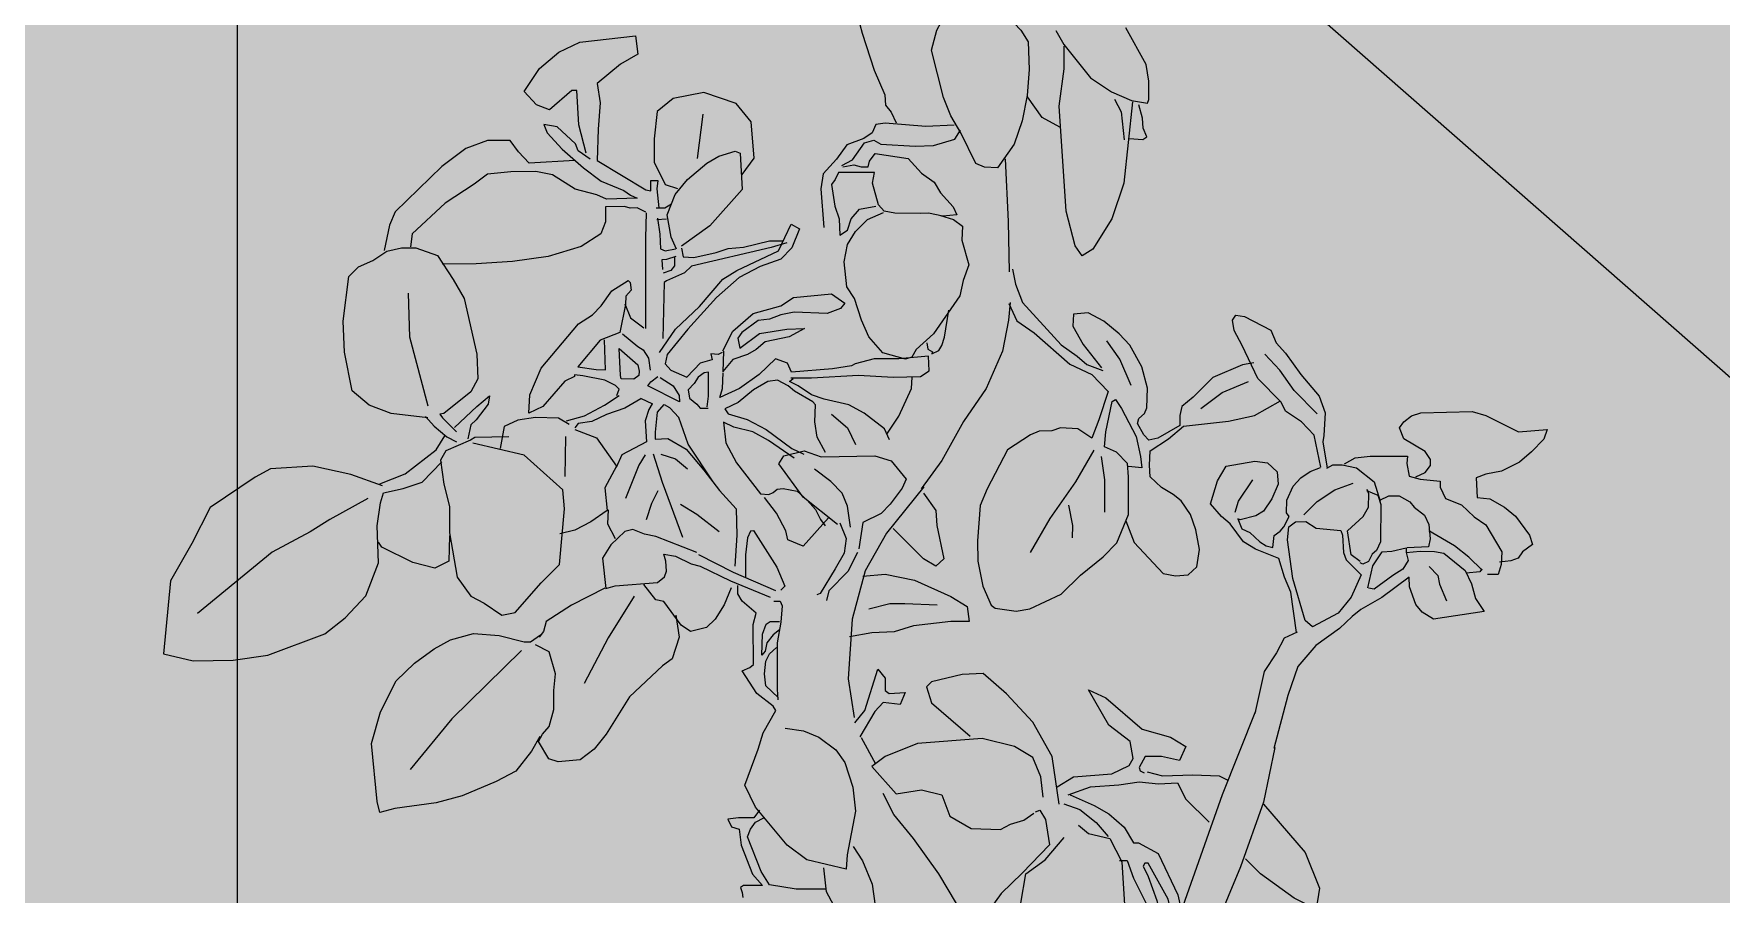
# Model space of a CAD drawing. Header units: millimetres. Extents: x -63086 to 144078, y -129912 to 13382.
# Drawn here: x 21717 to 22436, y -82872 to -82505 of the extents above; entities that cross this region are included whole.
import ezdxf

# ---------------------------------------------------------------- set-up
doc = ezdxf.new("R2010")
doc.units = ezdxf.units.MM
doc.layers.get('0').update_dxf_attribs({"lineweight": 0})
for name, color, linetype, lineweight in [('展開', 7, 'Continuous', 9), ('展開建具用', 250, 'Continuous', 9), ('観葉植物', 92, 'Continuous', 9)]:
    doc.layers.add(name, color=color, linetype=linetype, lineweight=lineweight)

# ---------------------------------------------------------------- blocks, each defined once
blk = doc.blocks.new('ベンガレンシス3（CAD素材.com）')
at = {"color": 0, "linetype": 'ByBlock', "lineweight": -2}
for points in [[(14.39, 1056.57), (13.71, 1052.19), (14.55, 1047.31), (17.75, 1045.29), (26.34, 1036.37), (29.36, 1031.32), (29.87, 1019.54), (29.03, 1008.43), (26.84, 997.66), (23.47, 987.73), (16.41, 977.64), (10.85, 977.97), (7.15, 979.49), (0.75, 992.61), (-3.45, 999.85), (-6.65, 1007.59), (-11.7, 1027.79), (-9.51, 1036.37), (-7.66, 1039.74)], [(41.13, 1036.17), (44.63, 1030.25), (55.94, 1015.98), (64.83, 1010.05), (73.44, 1006.28), (80.18, 1005.21), (80.71, 1006.82), (80.71, 1014.63), (79.64, 1021.63), (71.02, 1037.25)], [(-44.23, 1046.14), (-41.27, 1035.1), (-36.15, 1019.21), (-31.57, 1008.71), (-31.3, 1004.4), (-28.88, 1001.44), (-26.73, 996.86)], [(-158.77, 983.85), (-161.78, 995.92), (-162.64, 1010.56), (-164.8, 1010.56), (-174.28, 1002.38), (-179.88, 1004.53), (-185.05, 1010.13), (-178.59, 1020.04), (-170.4, 1026.94), (-161.35, 1031.24), (-137.66, 1033.83), (-136.79, 1026.07), (-144.12, 1021.77), (-154.03, 1013.58), (-152.74, 1005.39), (-153.6, 994.19), (-154.03, 980.84), (-133.35, 968.34), (-131.19, 967.91), (-131.19, 972.22), (-128.18, 972.22), (-128.61, 968.77), (-127.75, 960.59)], [(73.87, 1005.81), (70.1, 971.07), (64.99, 955.99), (56.91, 943.07), (52.33, 940.11), (49.37, 944.41), (45.6, 959.23), (42.64, 1003.92), (44.79, 1019.81), (44.79, 1029.51)], [(-92.33, 974.89), (-87.16, 981.78), (-88.45, 997.29), (-94.92, 1005.05), (-108.7, 1009.79), (-121.63, 1007.2), (-128.52, 1001.6), (-129.81, 989.97), (-129.81, 980.06), (-125.08, 970.58), (-119.91, 968.86)], [(42.91, 995.04), (35.37, 999.08), (29.17, 1007.96)], [(66.17, 1006.89), (69.03, 1001.5), (70.21, 989.55)], [(-111.32, 981.66), (-108.9, 1000.51)], [(72.44, 990.23), (78.16, 989.72), (79.85, 990.9), (78.33, 994.6), (78, 998.81), (76.48, 1004.53)], [(-157.03, 981.35), (-162.08, 984.89), (-163.25, 987.92), (-171, 995.16), (-176.72, 996.16), (-175.37, 992.63), (-168.98, 985.56), (-159.89, 977.65), (-152.31, 971.93), (-142.72, 968.06), (-139.86, 966.04), (-137, 964.69), (-150.13, 964.36), (-154.17, 966.21), (-163.42, 968.56), (-173.01, 974.62), (-180.08, 976.14), (-190.85, 975.97), (-200.78, 974.96), (-206.34, 970.75), (-218.79, 962.67), (-232.76, 949.55), (-233.43, 943.99)], [(-2.04, 995.85), (-14.16, 995.31), (-31.39, 996.65), (-35.43, 996.12), (-37.05, 992.61), (-40.55, 990.19), (-47.82, 987.5), (-52.13, 981.31), (-57.78, 975.11), (-58.86, 968.65), (-57.51, 952.22)], [(-49.97, 978.61), (-45.4, 981.04), (-40.28, 988.31), (-36.24, 989.38), (-33.28, 987.77), (-18.74, 986.96), (-10.93, 987.23), (-1.77, 989.92), (0.65, 993.69)], [(-163.58, 980.72), (-182.97, 979.64), (-187.55, 984.49), (-191.05, 989.34), (-200.74, 989.34), (-209.9, 985.84), (-220.13, 978.3), (-240.05, 958.91), (-242.48, 953.26), (-244.63, 942.49)], [(-120.34, 943.01), (-122.49, 948.18), (-124.21, 957.66), (-120.77, 966.27), (-115.6, 972.74), (-107.41, 979.63), (-102.24, 982.65), (-95.35, 984.8), (-93.19, 983.94), (-92.33, 968.43), (-106.12, 952.92), (-118.18, 944.3)], [(-49.43, 978.07), (-44.86, 978.88), (-41.63, 978.07), (-38.66, 978.07), (-38.13, 980.5), (-35.7, 983.73), (-21.7, 981.57), (-16.04, 975.38), (-10.66, 971.61), (-7.97, 967.03), (-2.58, 961.11), (-0.97, 957.61), (-6.89, 957.07), (-13.08, 958.42), (-16.31, 958.15), (-27.35, 958.42), (-31.93, 959.22), (-34.36, 961.92), (-36.78, 971.07), (-35.97, 975.65), (-51.32, 975.65), (-52.67, 972.69), (-54.28, 970.53), (-52.94, 961.38), (-51.05, 955.99), (-50.78, 948.99), (-47.55, 951.15), (-45.93, 955.99), (-42.43, 960.03), (-35.43, 961.38)], [(19.6, 981.51), (20.95, 954.75), (21.29, 933.37)], [(-133.3, 958.8), (-137, 960.65), (-140.03, 960.49), (-142.39, 961.16), (-150.46, 960.99), (-150.46, 954.6), (-152.48, 949.55), (-160.9, 944.16), (-174.87, 939.95), (-190.01, 937.77), (-205.5, 936.76), (-219.97, 936.59)], [(-133.13, 958.47), (-133.47, 947.86), (-133.47, 909.16)], [(-128.92, 960.65), (-125.22, 960.65), (-122.36, 962.34)], [(-128.58, 955.61), (-124.55, 955.94)], [(-128.42, 956.28), (-127.41, 949.38), (-127.07, 943.15), (-125.05, 942.31), (-120.67, 943.15)], [(-7.97, 957.34), (-2.31, 955.72), (1.46, 952.76), (1.19, 946.84), (4.15, 936.34), (1.73, 929.6), (0.38, 923.14), (-10.93, 906.99), (-18.2, 900.25), (-20.08, 897.02), (-22.78, 896.21), (-32.47, 898.91), (-38.39, 905.64), (-41.58, 912.74), (-44.44, 922), (-47.82, 926.91), (-48.9, 937.68), (-47.55, 944.95), (-44.05, 950.61), (-38.93, 955.72), (-32.2, 958.69)], [(-127.5, 898.95), (-120.76, 908.92), (-110.53, 918.61), (-100.57, 930.19), (-94.64, 933.96), (-76.87, 942.31), (-71.49, 953.62), (-67.99, 951.73), (-71.22, 943.65), (-75.8, 938.81), (-84.68, 935.57), (-93.57, 931), (-103.26, 922.38), (-115.38, 908.92), (-124.26, 898.15), (-125.07, 894.11), (-122.65, 891.41), (-115.92, 888.45), (-109.99, 894.64), (-105.15, 895.99)], [(-226.05, 871.13), (-241.67, 873.01), (-251.09, 876.51), (-258.36, 882.71), (-261.6, 899.13), (-262.13, 912.33), (-259.71, 931.44), (-255.67, 935.48), (-249.48, 938.18), (-243.55, 942.22), (-237.36, 943.56), (-231.17, 943.56), (-222.01, 940.33), (-215.28, 930.1), (-210.7, 922.02), (-205.32, 898.32), (-204.78, 887.82), (-207.74, 882.17), (-219.32, 873.01), (-220.94, 872.74), (-219.86, 871.13), (-213.93, 865.2)], [(-73.38, 945.68), (-79.95, 943.66), (-113.94, 935.75), (-116.8, 932.89), (-124.55, 929.52), (-125.56, 928.85), (-126.06, 904.95)], [(-118.15, 943.49), (-117.48, 939.79), (-112.93, 939.45), (-103.34, 941.64), (-98.29, 943.32), (-91.73, 943.82), (-80.62, 946.52), (-74.9, 946.52)], [(-120.51, 939.95), (-124.55, 938.61), (-126.57, 938.44), (-126.23, 934.4)], [(-121.18, 939.95), (-121.18, 935.91), (-122.69, 933.9), (-125.89, 932.72)], [(22.72, 934.55), (24.01, 928.09), (27.03, 920.33), (43.4, 902.24), (50.31, 897.43), (54.42, 893.86), (61.25, 891.33)], [(-145.72, 880.71), (-144.71, 883.4), (-146.23, 884.92), (-150.77, 887.27), (-160.2, 889.12), (-163.73, 889.46), (-163.73, 888.79), (-167.77, 886.77), (-177.15, 875.99), (-183.14, 873.16), (-182.68, 880.92), (-177.87, 892.32), (-162.05, 911.17), (-155.99, 915.04), (-152.29, 918.91), (-147.74, 925.31), (-140.84, 929.68), (-140, 928.84), (-139.5, 925.48), (-141.85, 922.95), (-142.02, 919.42), (-144.38, 907.47), (-152.79, 904.27), (-162.22, 892.83), (-154.47, 891.82), (-150.44, 891.65), (-150.94, 904.44)], [(-226.03, 876.1), (-233.84, 905.46), (-234.38, 924.3)], [(-142.31, 919.69), (-139.88, 913.76), (-134.23, 909.45)], [(-100.57, 899.76), (-96.26, 908.11), (-87.64, 915.65), (-75.8, 918.88), (-70.41, 922.38), (-54.25, 924), (-48.6, 919.96), (-50.48, 917.8), (-56.14, 915.65), (-70.14, 916.19), (-75.8, 915.11), (-80.64, 913.22), (-85.49, 912.69), (-92.49, 907.57), (-94.11, 905.15), (-93.3, 900.84), (-84.95, 907.03), (-73.37, 908.92), (-65.83, 909.19), (-72.3, 905.68), (-82.53, 903.53), (-86.3, 900.3), (-90.07, 898.15), (-96.26, 895.99), (-100.57, 890.87)], [(21.77, 920.28), (20.97, 912.74), (18.54, 899.55), (11.54, 883.66), (1.85, 869.66), (-7.31, 852.96), (-16.19, 840.85)], [(21.19, 919.85), (24.64, 912.53), (31.96, 907.36), (47.16, 894.07), (56.52, 889.69), (63.41, 882.37), (59.53, 870.31), (56.52, 862.55), (50.49, 866.43), (43.16, 866.86), (39.42, 865.59), (34.04, 865.42), (30.33, 863.9), (20.57, 857.51), (11.99, 840.85), (8.96, 833.78), (7.78, 818.8), (7.95, 810.05), (10.14, 799.45), (13.67, 791.37), (15.36, 790.02), (24.28, 788.84), (30.17, 789.85), (43.46, 796.08), (51.71, 804.16), (61.3, 811.9), (67.19, 817.96), (72.14, 830.01), (72.16, 846.09), (71.63, 851.74), (67.05, 856.59), (61.93, 858.74), (62.47, 865.2), (65.16, 878.13), (66.51, 878.94), (69.2, 875.17), (75.35, 863.14), (77.28, 854.7), (77.82, 849.86), (72.16, 850.39)], [(-13.77, 903.05), (-13.23, 900.35), (-11.35, 899.28), (-11.62, 898.47), (-8.65, 899.82), (-7.31, 901.97), (-6.23, 905.47), (-4.34, 917.05)], [(125.48, 894.55), (120.63, 893.75), (107.98, 888.36), (99.63, 880.01), (94.78, 875.97), (93.98, 872.21), (93.98, 867.9), (84.55, 862.51), (80.78, 861.7), (78.63, 863.86), (75.93, 868.7), (76.47, 870.86), (78.9, 873.01), (79.97, 875.44), (80.24, 883.78), (77.82, 892.94), (72.7, 902.09), (68.12, 906.94), (61.66, 912.33), (54.93, 915.83), (48.74, 915.29), (48.47, 910.17), (52.78, 902.36), (60.59, 892.4)], [(153.94, 850.11), (151.07, 863.75), (145.69, 869.47), (138.96, 874.01), (137.11, 877.88), (127.18, 887.98), (120.44, 901.95), (117.08, 908.34), (116.41, 912.72), (117.75, 914.91), (121.45, 914.4), (132.73, 908.51), (134.92, 903.13), (138.96, 898.75), (145.52, 889.66), (153.26, 880.41), (155.79, 873.34), (155.28, 863.58), (154.78, 860.88), (156.63, 849.78)], [(-143.2, 906.96), (-136.8, 901.58), (-134.45, 900.06), (-132.26, 896.53), (-131.42, 891.48)], [(-144.12, 889.19), (-144.65, 900.65), (-136.76, 893.68), (-136.1, 890.98), (-136.36, 889.14), (-138.47, 887.57), (-143.79, 887.83), (-144.05, 889.21)], [(-100.79, 899.05), (-102.47, 898.21), (-105.67, 898.38), (-105.16, 895.86)], [(-100.28, 899.56), (-100.62, 890.81)], [(73.2, 884.99), (68.47, 896.19), (62.86, 903.94)], [(152.48, 872.92), (142.57, 882.83), (136.54, 891.45), (130.08, 898.34)], [(-107.18, 875.83), (-106.68, 880.37), (-106.68, 890.64), (-108.53, 890.3), (-111.05, 888.45), (-112.74, 885.76), (-115.26, 883.07), (-114.76, 879.53), (-111.56, 877.01), (-110.21, 875.32), (-106.85, 875.32)], [(-71.66, 888.24), (-62.78, 888.24), (-42.85, 889.31), (-28.04, 888.51), (-16.46, 888.78), (-12.69, 891.2), (-12.96, 897.39), (-25.62, 896.32), (-36.12, 896.32), (-44.2, 894.16), (-45.81, 893.35), (-53.89, 892.01), (-71.39, 890.66), (-73.01, 894.43), (-78.13, 896.32), (-85.13, 889.58), (-93.47, 883.66), (-101.82, 879.89), (-100.74, 883.66), (-100.48, 890.39)], [(-127.21, 888.28), (-121.66, 884.75), (-119.13, 880.71), (-118.96, 878.02), (-132.43, 884.75), (-131.25, 886.43), (-128.22, 888.79)], [(-56.85, 856.46), (-60.35, 862.93), (-61.43, 869.39), (-61.16, 876.66), (-62.24, 878.01), (-70.05, 882.58), (-72.74, 884.74), (-77.32, 887.16), (-81.36, 886.62), (-87.55, 883.12), (-94.01, 877.74), (-99.67, 875.04), (-98.32, 872.89), (-90.24, 870.47), (-82.16, 866.16), (-71.12, 858.08), (-66.01, 855.66)], [(-29.66, 861.85), (-31.81, 866.43), (-40.43, 873.16), (-46.89, 876.66), (-57.39, 879.08), (-62.78, 880.97), (-68.43, 884.74), (-72.2, 886.62), (-70.59, 887.97)], [(-30.73, 864.27), (-25.62, 871.81), (-20.23, 883.66), (-19.96, 888.51)], [(102.93, 875.08), (111.98, 881.97), (123.18, 886.71)], [(-214.74, 867.09), (-205.32, 875.97), (-199.93, 880.55), (-200.47, 877.05), (-205.59, 870.32), (-207.74, 868.17), (-209.09, 862.24)], [(-167.03, 869.89), (-159.49, 872.04), (-150.87, 876.62), (-144.68, 880.66)], [(-135.52, 879.31), (-142.25, 875.27), (-150.06, 872.58), (-156.26, 869.62), (-162.18, 868.81), (-163.53, 866.93)], [(-130.68, 877.16), (-132.02, 874.74), (-133.64, 869.89), (-133.1, 861), (-143.6, 855.35), (-146.02, 849.96)], [(-130.41, 877.01), (-135.46, 879.36)], [(-125.61, 876.87), (-128.57, 873.64), (-129.38, 865.02), (-129.38, 862.06), (-124, 862.33), (-116.19, 857.75), (-108.65, 848.87), (-101.92, 840.25), (-94.91, 832.44), (-94.64, 821.13), (-95.45, 807.94)], [(-104.66, 843.85), (-115.26, 860.01), (-119.28, 871.36), (-123.17, 875.49), (-125.36, 876.67)], [(71.02, 827.32), (74.59, 818.08), (86.92, 804.81), (92.09, 803.81), (97.5, 804.22), (101.19, 807.64), (102.32, 815.12), (100.71, 823.47), (98.55, 829.93), (94.51, 835.85), (91.07, 838.49), (86.17, 841.51), (81.32, 846.09), (81.05, 850.93), (81.32, 857.13), (89.13, 862.24), (95.59, 867.63), (114.71, 869.78), (125.75, 872.21), (136.79, 878.4)], [(-227.13, 871.67), (-223.36, 867.63), (-217.97, 863.05), (-213.93, 860.9)], [(-165.95, 868.27), (-170.53, 870.97), (-180.22, 871.24), (-187.76, 870.16), (-193.69, 867.47), (-195.3, 858.04)], [(-70.16, 853.95), (-81.1, 861.52), (-87.83, 865.23), (-95.91, 867.25), (-100.28, 869.27), (-99.27, 860.51), (-94.73, 851.93), (-84.46, 838.8), (-80.93, 838.47), (-79.08, 839.31), (-77.39, 840.82), (-74.87, 840.99), (-68.98, 839.98), (-64.6, 836.11), (-61.07, 832.07), (-59.05, 827.86), (-57.03, 825.17)], [(-54.29, 872.79), (-47.56, 866.87), (-44.06, 859.87)], [(194.39, 846.04), (198.42, 847.89), (200.61, 850.92), (200.61, 853.44), (198.42, 856.81), (189.34, 862.19), (187.49, 866.91), (189.34, 869.43), (192.53, 871.96), (196.57, 873.3), (218.45, 873.81), (224.17, 872.12), (238.14, 865.22), (250.26, 866.23), (248.91, 862.03), (243.7, 856.64), (238.48, 852.26), (230.91, 848.39), (224.17, 847.22), (220.13, 845.53), (220.47, 837.29), (225.86, 836.61), (232.08, 833.08), (236.8, 829.21), (242.85, 821.13), (244.03, 817.26), (239.83, 814.06), (237.97, 811.37), (234.78, 810.19), (230.06, 809.69)], [(-246.55, 842.99), (-235.78, 847.3), (-222.58, 857.53), (-218.81, 863.45)], [(-191.58, 863.05), (-206.13, 862.78), (-208.01, 861.7), (-218.51, 857.13), (-220.67, 853.09), (-219.32, 842.85), (-216.9, 833.43), (-216.9, 822.12), (-213.67, 803.27), (-207.74, 795.19), (-202.09, 792.23), (-194.55, 787.11), (-188.89, 788.19), (-177.85, 800.85), (-170.04, 808.66), (-167.89, 832.35), (-168.7, 840.43), (-185.12, 855.24), (-206.93, 860.36)], [(-163.53, 866.12), (-154.37, 862.62), (-145.75, 850.5), (-150.82, 841.41), (-149.79, 831.65), (-156.79, 826.81), (-163.53, 823.3), (-169.99, 821.69)], [(-167.57, 863.16), (-167.83, 846.19)], [(-133.67, 855.37), (-136.36, 851.06), (-142.02, 836.79)], [(-130.14, 855.89), (-126.37, 843.77), (-117.75, 820.34)], [(-126.94, 855.64), (-120.74, 853.75), (-115.63, 849.45)], [(-51.75, 825.7), (-66.4, 837.33), (-76.74, 851.55), (-74.58, 855), (-65.97, 857.15), (-58.64, 854.57), (-35.81, 855), (-28.92, 852.84), (-22.45, 845.09), (-24.18, 841.21), (-29.35, 834.32), (-33.22, 830.44), (-40.98, 826.56), (-42.7, 815.36)], [(57.33, 857.33), (49.59, 843.87), (38.65, 828.22), (30.24, 813.74)], [(164.09, 851.59), (168.64, 854.12), (175.03, 854.79), (190.85, 854.79), (190.51, 851.76), (191.52, 846.37), (196.24, 845.03), (204.82, 844.19), (204.82, 841.66), (207.01, 836.78), (213.91, 834.09), (219.29, 829.04), (224.17, 825.51), (231.07, 814.06), (230.74, 808.68), (229.39, 804.47), (224.85, 804.47)], [(-245.47, 842.18), (-258.94, 847.03), (-275.09, 850.53), (-293.13, 849.45), (-299.6, 845.95), (-318.72, 833.03), (-326.52, 817.68), (-335.68, 801.79), (-338.64, 770.56), (-325.99, 767.59), (-309.02, 767.86), (-294.21, 770.02), (-269.98, 779.17), (-261.36, 785.9), (-252.47, 795.33), (-247.09, 809.33), (-247.63, 825.22), (-246.28, 834.91), (-244.93, 839.22), (-236.59, 841.11), (-228.51, 843.8), (-220.16, 852.41)], [(-46.21, 824.59), (-47.56, 833.48), (-49.71, 839.13), (-54.56, 843.98), (-61.56, 849.36)], [(60.53, 854.64), (61.88, 844.71), (61.88, 830.91)], [(143.67, 779.77), (141.15, 796.93), (138.45, 803.33), (136.1, 811.24), (126.17, 815.28), (121.12, 818.31), (115.4, 826.05), (111.69, 829.08), (106.98, 834.46), (110.01, 844.39), (113.71, 850.62), (125.83, 852.64), (131.22, 851.96), (135.42, 848.09), (135.76, 842.88), (133.07, 836.65), (129.53, 831.43), (126.34, 829.41), (119.6, 827.73), (118.59, 828.07), (120.28, 823.86), (123.81, 822.34), (128.02, 818.31), (130.71, 816.62), (133.57, 815.95), (134.08, 821), (136.6, 822.85), (138.28, 824.7), (140.47, 829.08), (139.29, 830.76), (139.46, 836.14), (142.16, 842.03), (145.52, 845.57), (149.39, 848.26), (153.77, 849.94)], [(156.52, 849.74), (159.04, 851.09), (163.08, 851.09), (169.14, 849.91), (176.71, 843.85), (179.24, 835.6)], [(-14.95, 841.78), (-30.89, 821.96), (-39.94, 806.02), (-45.54, 785.34), (-47.26, 759.92), (-44.68, 743.55)], [(117.58, 830.91), (118.93, 835.62), (124.99, 844.71)], [(146.7, 829.9), (152.42, 835.45), (159.99, 840.5), (167.74, 843.36)], [(170.77, 809.89), (166.89, 812.75), (165.38, 823.02), (171.94, 829.08), (174.3, 833.12), (174.47, 838.84), (173.63, 840.69)], [(-251.67, 836.8), (-267.82, 827.91), (-276.17, 822.53), (-292.33, 813.91), (-324.1, 787.79)], [(-128.28, 840.02), (-130.98, 834.64), (-133.13, 827.64)], [(-118.59, 834.37), (-111.59, 830.06), (-102.16, 822.79)], [(-55.64, 828.63), (-66.41, 816.51), (-72.87, 819.21), (-73.68, 822.98), (-77.72, 830.52), (-82.83, 837.25)], [(-15.13, 839.05), (-9.96, 831.73), (-9.53, 825.27), (-6.51, 811.05), (-9.96, 808.03), (-15.13, 811.05), (-28.05, 823.98)], [(46.56, 833.94), (48.25, 825.36), (48.08, 819.97)], [(173.46, 840.18), (178.17, 838.16), (179.52, 834.29), (179.35, 818.31), (177.67, 814.6), (175.81, 813.09), (174.3, 809.89), (171.78, 808.88), (170.77, 809.39)], [(179.07, 836.11), (182.94, 837.96), (187.32, 837.96), (191.86, 835.43), (193.71, 833.08), (198.09, 829.71), (199.94, 825.67), (200.44, 819.62), (199.77, 816.25), (190.68, 815.74)], [(-149.31, 831.9), (-149.58, 825.98), (-146.35, 819.79)], [(-50.79, 826.48), (-48.1, 819.74), (-48.9, 813.55), (-52.67, 806.82), (-59.14, 796.32), (-60.48, 795.78)], [(166.89, 794.81), (161.34, 788.01), (150.4, 782.12), (147.37, 784.81), (141.99, 802.65), (139.8, 819.15), (140.3, 824.7), (143.16, 826.89), (147.54, 827.06), (151.92, 824.2), (162.52, 823.19), (163.14, 821.11), (163.67, 813.81), (164.71, 810.73), (171.1, 804.28), (166.89, 794.81)], [(-216.93, 820.91), (-217.2, 810.14), (-223.12, 807.18), (-232.55, 809.6), (-245.74, 816.06), (-247.09, 818.22)], [(-111.61, 813.86), (-129.11, 820.59), (-133.96, 821.67), (-138.81, 823.56), (-142.31, 822.75), (-148.23, 817.09), (-151.73, 811.44), (-150.38, 798.51), (-146.35, 799.59), (-128.3, 800.94), (-125.34, 803.36), (-124.53, 805.78), (-124.8, 810.09), (-125.61, 813.05), (-120.76, 812.25), (-114.03, 809.02), (-110.26, 807.94), (-97.34, 801.75), (-80.37, 794.74)], [(-87.34, 823.06), (-88.81, 822.85), (-90.07, 820.01), (-90.92, 812.76), (-90.92, 802.97)], [(-87.51, 823.11), (-77.6, 807.6), (-74.15, 799.42), (-75.88, 797.69)], [(222.66, 806.32), (216.94, 811.87), (210.88, 816.59), (199.94, 822.98)], [(-77.95, 797.44), (-95.99, 805.25), (-110.8, 812.79)], [(-43.25, 813.82), (-47.29, 805.74), (-55.37, 797.39), (-56.44, 793.36)], [(173.96, 798.78), (176.15, 808.04), (180.02, 814.1), (184.23, 814.43), (190.29, 815.78), (190.29, 813.76), (191.13, 810.4), (188.94, 806.69), (184.55, 804.06), (176.66, 798.11), (174.3, 798.61)], [(190.36, 813.84), (196.25, 814.34), (202.31, 814.18), (206.35, 813.5), (215.44, 806.1), (218.13, 800.38), (219.82, 794.15), (223.52, 788.6), (201.98, 785.4)], [(-40.98, 803.73), (-31.5, 804.59), (-19.01, 802), (-3.5, 795.11), (3.4, 790.8), (4.26, 784.34), (-3.5, 784.34), (-19.44, 782.62), (-27.62, 780.03), (-37.1, 779.6), (-46.58, 777.88)], [(200.05, 807.85), (203.75, 803.98), (204.43, 800.28), (207.45, 793.21)], [(222.43, 806.84), (221.59, 805.5), (215.87, 804.99)], [(-150.71, 798.66), (-164.98, 791.39), (-175.75, 784.39), (-176.83, 780.08), (-178.71, 777.66)], [(-97.07, 798.78), (-100.03, 791.51), (-103.8, 785.32), (-107.57, 781.82), (-114.3, 780.2), (-118.34, 782.9), (-125.61, 792.86), (-129.11, 793.67), (-134.23, 800.13)], [(-73.96, 738.89), (-66.16, 737.81), (-59.69, 735.12), (-52.42, 729.73), (-48.65, 724.34), (-45.15, 713.84), (-44.08, 703.61), (-47.58, 685.03), (-48.11, 678.84), (-64.81, 682.88), (-73.16, 689.07), (-86.62, 705.23), (-91.2, 714.65), (-85.54, 730), (-83.39, 737), (-78, 746.42), (-79.08, 748.31), (-86.08, 753.7), (-92.28, 763.39), (-89.04, 764.74), (-87.43, 766.08), (-87.7, 783.05), (-86.35, 787.89), (-92.28, 793.01), (-94.16, 796.24), (-94.16, 799.74)], [(201.98, 785.4), (197.1, 788.43), (194.4, 791.62), (191.71, 799.2), (191.54, 803.24), (179.93, 794.65), (171.01, 789.44), (167.31, 786.58), (161.92, 781.36), (151.82, 774.12), (144.25, 765.2), (139.88, 752.92), (133.98, 730.36)], [(-138.32, 795.16), (-149.36, 777.39), (-159.59, 758)], [(-78.81, 793.01), (-76.12, 793.01), (-75.31, 791.12), (-75.85, 784.12), (-77.47, 775.24), (-77.47, 755.58), (-77.2, 751)], [(-38.4, 789.85), (-29.52, 792.01), (-23.05, 792.01), (-9.32, 791.47)], [(-120.55, 787.09), (-119.2, 777.66), (-122.16, 768.51), (-126.2, 765.54), (-140.21, 752.35), (-150.17, 736.46), (-155.29, 730), (-161.21, 725.42), (-170.63, 724.61), (-174.67, 725.96), (-178.98, 733.23), (-177.37, 736.46), (-174.4, 739.69), (-172.52, 746.96), (-172.52, 755.04), (-171.71, 762.04), (-174.4, 771.47), (-180.33, 774.43)], [(-76.39, 780.89), (-79.08, 778.74), (-81.77, 775.24), (-82.58, 771.74), (-83.93, 770.12), (-83.66, 779.01), (-82.04, 783.32), (-80.43, 784.39), (-76.39, 784.39)], [(-178.44, 735.38), (-181.94, 729.19), (-188.68, 720.57), (-197.02, 716.27), (-211.56, 710.07), (-222.6, 707.11), (-240.11, 704.69), (-246.57, 703.07), (-247.65, 707.65), (-250.07, 732.42), (-246.3, 745.89), (-239.57, 759.08), (-231.76, 766.62), (-223.41, 772.81), (-216.41, 776.58), (-206.72, 779.28), (-195.68, 778.47), (-185.17, 775.78), (-182.48, 775.78), (-178.17, 778.74)], [(143.95, 779.86), (138.37, 777.24), (135.11, 771.03), (129.85, 763.04), (125.85, 745.26)], [(-186.25, 772.01), (-215.87, 742.92), (-233.64, 721.38)], [(-76.93, 752.08), (-82.31, 756.93), (-82.85, 762.04), (-82.31, 767.43), (-80.7, 770.66), (-77.73, 773.35)], [(-44.43, 741.25), (-40.12, 746.42), (-34.52, 764.09), (-31.5, 760.21), (-31.5, 755.04), (-29.78, 753.75), (-22.88, 754.18), (-25.04, 749.01), (-32.36, 749.87), (-35.81, 745.99), (-42.27, 735.22)], [(42.62, 706.62), (39.6, 726.87), (31.41, 741.52), (20.21, 753.58), (10.3, 762.2), (1.25, 761.77), (-11.67, 758.75), (-13.82, 756.6), (-11.67, 749.7), (4.7, 735.49)], [(41.75, 713.94), (48.65, 718.25), (65.02, 719.54), (72.34, 722.99), (74.07, 726.01), (72.77, 733.33), (63.73, 740.22), (55.11, 755.3), (62.43, 751.86), (77.94, 738.5), (90.01, 735.05), (96.47, 731.18), (93.88, 725.15), (86.13, 726.87), (79.24, 726.87), (76.65, 722.13), (77.08, 720.84), (78.81, 719.98)], [(126.2, 746.26), (111.98, 710.5), (95.18, 663.1)], [(-41.66, 734.93), (-35.63, 723.73)], [(35.72, 709.63), (34.86, 718.25), (31.41, 726.44), (23.66, 731.18), (9.87, 734.62), (-17.7, 732.47), (-31.49, 726.87), (-37.09, 722.56), (-26.75, 710.93), (-15.98, 712.65), (-7.36, 710.5), (-3.92, 701.45), (5.13, 696.28), (17.63, 695.85), (21.93, 698), (27.54, 699.73), (31.84, 702.74)], [(134.38, 730.75), (129.64, 707.48), (119.74, 679.91), (103.36, 640.27)], [(80.1, 720.41), (86.56, 718.68), (99.49, 719.11), (110.69, 718.68), (114.13, 716.96)], [(32.52, 703.28), (34.4, 704.09), (36.83, 700.05), (38.44, 689.28), (26.86, 677.16), (17.98, 668.54), (8.82, 655.89), (6.13, 656.43), (-1.14, 664.24), (-8.68, 676.89), (-19.45, 691.97), (-27.8, 702.2), (-32.38, 711.09)], [(46.49, 710.5), (55.97, 713.94), (68.03, 714.81), (76.65, 716.1), (84.84, 715.24), (93.02, 715.67), (96.47, 708.77), (106.38, 698.86)], [(-84.99, 703.96), (-87.41, 700.73), (-93.87, 700.73), (-98.45, 700.19), (-96.83, 696.96), (-93.6, 695.88), (-92.8, 689.15), (-87.95, 676.76), (-83.64, 671.91), (-91.72, 671.91), (-93.06, 671.11), (-92.26, 668.95), (-91.99, 666.8)], [(44.63, 706.78), (51.37, 704.36), (58.37, 698.7), (63.48, 692.78)], [(47.33, 710.55), (57.56, 705.97), (63.75, 702.47), (70.22, 696.82), (74.25, 690.09), (76.41, 690.09), (84.76, 685.51), (93.1, 668.01), (94.45, 662.08)], [(129.64, 706.62), (147.31, 685.94), (153.34, 670.86), (152.05, 661.81), (142.57, 666.55), (128.35, 676.89), (121.89, 683.35)], [(-56.71, 670.3), (-69.37, 670.3), (-80.68, 672.18), (-84.18, 677.84), (-90.1, 692.65), (-88.76, 695.88), (-86.6, 698.84), (-83.1, 700.73)], [(50.8, 697.57), (55.11, 694.12), (64.16, 691.97), (69.33, 682.06), (70.62, 661.38), (67.17, 648.89), (61.57, 632.52), (54.68, 618.3), (49.51, 617), (40.03, 621.31), (32.28, 632.52), (26.24, 643.29), (26.24, 664.4), (28.4, 676.89), (36.58, 682.92), (44.77, 692.4)], [(-45.13, 688.61), (-41.09, 682.41), (-37.06, 672.45), (-35.71, 663.3), (-36.79, 653.06), (-36.79, 644.99), (-42.44, 648.22), (-50.25, 657.64), (-56.44, 669.22), (-57.52, 679.45)], [(68.33, 682.55), (71.56, 682.55), (74.25, 675.01), (79.64, 664.24), (82.06, 655.08), (83.14, 646.73), (86.1, 644.04)], [(91.76, 655.08), (89.06, 666.12), (80.45, 681.47), (79.1, 681.47), (78.29, 680.12), (80.45, 675.81), (84.22, 665.58), (86.91, 654.27), (87.72, 647.27), (90.41, 647.81), (91.49, 653.73)]]:
    blk.add_lwpolyline(points, dxfattribs=at)

msp = doc.modelspace()

# ---------------------------------------------------------------- hatches: boundary and pattern name
at = {"layer": '展開', "ltscale": 10, "true_color": 0xfffefa}
h = msp.add_hatch(color=7, dxfattribs=at)
h.dxf.hatch_style = 1
h.paths.add_polyline_path([(24603.9614, -81193.2687), (22456.6197, -81193.2687), (23479.5963, -82243.856), (23479.5963, -82230.856), (23514.5963, -82230.856, -0.41421356), (23481.23, -82197.4898, -1), (23547.9625, -82197.4898, -0.41421356), (23514.5963, -82230.856), (23549.5963, -82230.856), (23549.5963, -82365.856), (23545.0963, -82365.856, -0.49810672), (23544.5963, -82378.856), (23544.5963, -82381.856), (23539.1793, -82381.856, 0.6902561), (23539.3313, -82395.7391, -0.73000722), (23541.0963, -82419.856, -0.48522222), (23538.0963, -82428.856), (23538.0963, -82438.856), (23540.0963, -82438.856), (23540.0963, -82441.856, -0.9987152), (23540.0963, -82451.856), (23540.0963, -82454.856), (23538.0963, -82454.856), (23547.0676, -82621.0144, -0.28847947), (23544.5963, -82625.856, -0.6059419), (23542.5963, -82637.856), (23542.5963, -82640.856), (23542.4213, -82640.856, 0.99368834), (23542.5088, -82654.6773), (23548.5963, -82657.856), (23548.5963, -82660.856, -0.28179273), (23558.5963, -82670.856, 0.27992894), (23542.9305, -82724.0675, -0.06770826), (23558.8186, -82797.7098, -0.25712942), (23536.0963, -82847.856, -0.1248542), (23540.9187, -82850.9128, -0.66845915), (23539.2872, -82854.856, 0.91113179), (23543.0963, -82867.6041), (23543.0963, -82871.856, -0.4949024), (23542.5963, -82882.856, -0.31036481), (23539.0323, -82934.7675, 0.52069151), (23544.0532, -82956.2907, -0.61562093), (23546.347, -82971.2942, -0.62885574), (23549.5963, -82972.856), (23549.5963, -83318.2687), (23553.9614, -83318.2687), (23558.9614, -83318.2687), (23558.9614, -83338.2687), (23553.9614, -83338.2687), (23553.9614, -83483.2687), (23628.9614, -83483.2687), (23628.9614, -81593.2687), (24278.9614, -81593.2687), (24278.9614, -83483.2687), (24603.9614, -83483.2687)])
h.paths.add_polyline_path([(21803.9614, -82093.2687), (21803.9614, -81193.2687), (20903.9614, -81193.2687), (20903.9614, -83483.2687), (21103.9614, -83483.2687), (21103.9614, -81593.2687), (21653.9614, -81593.2687), (21653.9614, -83483.2687), (21803.9614, -83483.2687)])
h.paths.add_polyline_path([(21803.9614, -82093.2687), (21803.9614, -83483.2687), (23385.6855, -83483.2687)])
h.paths.add_polyline_path([(22143.4803, -81369.6264, 0.21995071), (22130.3471, -81325.5599, -0.25313898), (22137.3471, -81313.5599), (22137.3471, -81310.5599), (22143.125, -81308.4619, 0.83644092), (22141.0676, -81298.5599), (22141.3471, -81298.5599), (22141.3471, -81295.5599, -0.70707734), (22139.3471, -81289.5599, -0.2669366), (22136.8555, -81285.1258), (22141.4297, -81193.2687), (21965.5733, -81193.2687, -0.02826957), (21970.2458, -81249.0558, -0.19783168), (21956.8471, -81288.5599, -0.66614359), (21956.8471, -81294.5599, 1.10369356), (21959.2663, -81310.5439, -0.82219309), (21959.3471, -81321.5599, -0.27689654), (21957.1565, -81361.1474, 0.45708882), (21961.3471, -81376.5599), (21961.3471, -81380.5599, -0.38641872), (21961.3471, -81393.5599), (21963.8471, -81393.5599), (21963.8471, -81743.2687), (21978.9614, -81743.2687), (21983.9614, -81743.2687), (21983.9614, -81763.2687), (21978.9614, -81763.2687), (21978.9614, -81968.2687), (22135.8471, -81968.2687), (22135.8471, -81618.5599), (22138.3471, -81618.5599, -0.38641872), (22138.3471, -81605.5599), (22138.3471, -81601.5599, 0.45708882), (22142.5377, -81586.1474, -0.27689654), (22140.3471, -81546.5599, -0.81606399), (22140.3471, -81535.5599), (22140.3471, -81532.5599, 0.63293171), (22142.8471, -81519.5599, -0.66614359), (22142.8471, -81513.5599, -0.19783168), (22129.4484, -81474.0558, -0.05331648)])
h.paths.add_polyline_path([(21910.8471, -81393.5599), (21913.3471, -81393.5599, -0.38641872), (21913.3471, -81380.5599), (21913.3471, -81376.5599, 0.45708882), (21917.5377, -81361.1474, -0.27689654), (21915.3471, -81321.5599, -0.81606399), (21915.3471, -81310.5599), (21915.3471, -81307.5599, 0.63293171), (21917.8471, -81294.5599, -0.66614359), (21917.8471, -81288.5599, -0.19783168), (21904.4484, -81249.0558, -0.02826957), (21909.1208, -81193.2687), (21803.9614, -81193.2687), (21803.9614, -81743.2687), (21910.8471, -81743.2687)])
h.paths.add_polyline_path([(22370.8471, -81329.5599), (22368.3471, -81329.5599), (22368.3471, -81326.5599, -0.45311396), (22368.3471, -81315.5599), (22368.3471, -81312.5599), (22370.8471, -81310.5599), (22370.8471, -81300.5599, -0.89946027), (22370.8471, -81290.5599, -0.7197656), (22367.9222, -81271.4593, 0.76321737), (22363.7359, -81256.5599), (22363.8471, -81256.5599), (22363.8471, -81253.5599, -0.49884744), (22363.8471, -81243.5599), (22360.8471, -81243.5599), (22360.8471, -81193.2687), (22183.2645, -81193.2687), (22187.8184, -81284.7182, -0.28847947), (22185.3471, -81289.5599, -0.70707734), (22183.3471, -81295.5599), (22183.3471, -81298.5599, 0.98649312), (22183.4868, -81308.8332), (22183.8641, -81309.2952), (22187.3471, -81310.5599), (22187.3471, -81313.5599, -0.25313898), (22194.3471, -81325.5599, 0.21995071), (22181.2139, -81369.6264, -0.05331648), (22195.2458, -81474.0558, -0.19783168), (22181.8471, -81513.5599, -0.66614359), (22181.8471, -81519.5599, 1.10369356), (22184.2663, -81535.5439, -0.82219309), (22184.3471, -81546.5599, -0.27689654), (22182.1565, -81586.1474, 0.45708882), (22186.3471, -81601.5599), (22186.3471, -81605.5599, -0.38641872), (22186.3471, -81618.5599), (22188.8471, -81618.5599), (22188.8471, -81968.2687), (22203.9614, -81968.2687), (22208.9614, -81968.2687), (22208.9614, -81988.2687), (22203.9614, -81988.2687), (22203.9614, -82193.2687), (22360.8471, -82193.2687), (22360.8471, -81843.5599), (22363.3471, -81843.5599, -0.38641872), (22363.3471, -81830.5599), (22363.3471, -81826.5599, 0.45708882), (22367.5377, -81811.1474, -0.27689654), (22365.3471, -81771.5599, -0.81606399), (22365.3471, -81760.5599), (22365.3471, -81757.5599, 0.63293171), (22367.8471, -81744.5599, -0.66614359), (22367.8471, -81738.5599, -0.19783168), (22354.4484, -81699.0558, -0.05331648), (22368.4803, -81594.6264, 0.21995071), (22355.3471, -81550.5599, -0.25313898), (22362.3471, -81538.5599), (22362.3471, -81535.5599), (22368.125, -81533.4619, 0.83644092), (22366.0676, -81523.5599), (22366.3471, -81523.5599), (22366.3471, -81520.5599, -0.70707734), (22364.3471, -81514.5599, -0.2669366), (22361.8555, -81510.1258)])
h.paths.add_polyline_path([(22584.8471, -81760.5599), (22590.625, -81758.4619, 0.83644092), (22588.5676, -81748.5599), (22588.8471, -81748.5599), (22588.8471, -81745.5599, -0.70707734), (22586.8471, -81739.5599, -0.2669366), (22584.3555, -81735.1258), (22593.3471, -81554.5599), (22590.8471, -81554.5599), (22590.8471, -81551.5599, -0.45311396), (22590.8471, -81540.5599), (22590.8471, -81537.5599), (22593.3471, -81535.5599), (22593.3471, -81525.5599, -0.89946027), (22593.3471, -81515.5599, -0.7197656), (22590.4222, -81496.4593, 0.76321737), (22586.2359, -81481.5599), (22586.3471, -81481.5599), (22586.3471, -81478.5599, -0.49884744), (22586.3471, -81468.5599), (22583.3471, -81468.5599), (22583.3471, -81343.4165), (22437.1453, -81193.2687), (22413.8471, -81193.2687), (22413.8471, -81243.5599), (22410.8471, -81243.5599, -0.49884744), (22410.8471, -81253.5599), (22410.8471, -81256.5599, 0.75775203), (22406.7719, -81271.4593, -0.7197656), (22403.8471, -81290.5599, -0.89946027), (22403.8471, -81300.5599), (22403.8471, -81310.5599), (22406.3471, -81312.5599), (22406.3471, -81315.5599, -0.45311396), (22406.3471, -81326.5599), (22406.3471, -81329.5599), (22403.8471, -81329.5599), (22412.8184, -81509.7182, -0.28847947), (22410.3471, -81514.5599, -0.70707734), (22408.3471, -81520.5599), (22408.3471, -81523.5599, 0.98649312), (22408.4868, -81533.8332), (22408.8641, -81534.2952), (22412.3471, -81535.5599), (22412.3471, -81538.5599, -0.25313898), (22419.3471, -81550.5599, 0.21995071), (22406.2139, -81594.6264, -0.05331648), (22420.2458, -81699.0558, -0.19783168), (22406.8471, -81738.5599, -0.66614359), (22406.8471, -81744.5599, 1.10369356), (22409.2663, -81760.5439, -0.82219309), (22409.3471, -81771.5599, -0.27689654), (22407.1565, -81811.1474, 0.45708882), (22411.3471, -81826.5599), (22411.3471, -81830.5599, -0.38641872), (22411.3471, -81843.5599), (22413.8471, -81843.5599), (22413.8471, -82193.2687), (22428.9614, -82193.2687), (22433.9614, -82193.2687), (22433.9614, -82213.2687), (22428.9614, -82213.2687), (22428.9614, -82418.2687), (22583.3471, -82418.2687), (22583.3471, -82068.5599), (22585.8471, -82068.5599, -0.38641872), (22585.8471, -82055.5599), (22585.8471, -82051.5599, 0.45708882), (22590.0377, -82036.1474, -0.27689654), (22587.8471, -81996.5599, -0.81606399), (22587.8471, -81985.5599), (22587.8471, -81982.5599, 0.63293171), (22590.3471, -81969.5599, -0.66614359), (22590.3471, -81963.5599, -0.19783168), (22576.9484, -81924.0558, -0.05331648), (22590.9803, -81819.6264, 0.21995071), (22577.8471, -81775.5599, -0.25313898), (22584.8471, -81763.5599)])
h.paths.add_polyline_path([(22818.4803, -82044.6264, 0.21995071), (22805.3471, -82000.5599, -0.25313898), (22812.3471, -81988.5599), (22812.3471, -81985.5599), (22818.125, -81983.4619, 0.83644092), (22816.0676, -81973.5599), (22816.3471, -81973.5599), (22816.3471, -81970.5599, -0.70707734), (22814.3471, -81964.5599, -0.2669366), (22811.8555, -81960.1258), (22820.8471, -81779.5599), (22818.3471, -81779.5599), (22818.3471, -81776.5599, -0.45311396), (22818.3471, -81765.5599), (22818.3471, -81762.5599), (22820.8471, -81760.5599), (22820.8471, -81750.5599, -0.89946027), (22820.8471, -81740.5599, -0.7197656), (22817.9222, -81721.4593, 0.76321737), (22813.7359, -81706.5599), (22813.8471, -81706.5599), (22813.8471, -81703.5599, -0.49884744), (22813.8471, -81693.5599), (22810.8471, -81693.5599), (22810.8471, -81577.0568), (22636.3471, -81397.847), (22636.3471, -81468.5599), (22633.3471, -81468.5599, -0.49884744), (22633.3471, -81478.5599), (22633.3471, -81481.5599, 0.75775203), (22629.2719, -81496.4593, -0.7197656), (22626.3471, -81515.5599, -0.89946027), (22626.3471, -81525.5599), (22626.3471, -81535.5599), (22628.8471, -81537.5599), (22628.8471, -81540.5599, -0.45311396), (22628.8471, -81551.5599), (22628.8471, -81554.5599), (22626.3471, -81554.5599), (22635.3184, -81734.7182, -0.28847947), (22632.8471, -81739.5599, -0.70707734), (22630.8471, -81745.5599), (22630.8471, -81748.5599, 0.98649312), (22630.9868, -81758.8332), (22631.3641, -81759.2952), (22634.8471, -81760.5599), (22634.8471, -81763.5599, -0.25313898), (22641.8471, -81775.5599, 0.21995071), (22628.7139, -81819.6264, -0.05331648), (22642.7458, -81924.0558, -0.19783168), (22629.3471, -81963.5599, -0.66614359), (22629.3471, -81969.5599, 1.10369356), (22631.7663, -81985.5439, -0.82219309), (22631.8471, -81996.5599, -0.27689654), (22629.6565, -82036.1474, 0.45708882), (22633.8471, -82051.5599), (22633.8471, -82055.5599, -0.38641872), (22633.8471, -82068.5599), (22636.3471, -82068.5599), (22636.3471, -82418.2687), (22653.9614, -82418.2687), (22658.9614, -82418.2687), (22658.9614, -82438.2687), (22653.9614, -82438.2687), (22653.9614, -82643.2687), (22810.8471, -82643.2687), (22810.8471, -82293.5599), (22813.3471, -82293.5599, -0.38641872), (22813.3471, -82280.5599), (22813.3471, -82276.5599, 0.45708882), (22817.5377, -82261.1474, -0.27689654), (22815.3471, -82221.5599, -0.81606399), (22815.3471, -82210.5599), (22815.3471, -82207.5599, 0.63293171), (22817.8471, -82194.5599, -0.66614359), (22817.8471, -82188.5599, -0.19783168), (22804.4484, -82149.0558, -0.05331648)], flags=17)
h.paths.add_polyline_path([(22859.3471, -82221.5599, -0.27689654), (22857.1565, -82261.1474, 0.45708882), (22861.3471, -82276.5599), (22861.3471, -82280.5599, -0.38641872), (22861.3471, -82293.5599), (22863.8471, -82293.5599), (22863.8471, -82643.2687), (22878.9614, -82643.2687), (22883.9614, -82643.2687), (22883.9614, -82663.2687), (22878.9614, -82663.2687), (22878.9614, -82868.2687), (23035.8471, -82868.2687), (23035.8471, -82518.5599), (23038.3471, -82518.5599, -0.38641872), (23038.3471, -82505.5599), (23038.3471, -82501.5599, 0.45708882), (23042.5377, -82486.1474, -0.27689654), (23040.3471, -82446.5599, -0.81606399), (23040.3471, -82435.5599), (23040.3471, -82432.5599, 0.63293171), (23042.8471, -82419.5599, -0.66614359), (23042.8471, -82413.5599, -0.19783168), (23029.4484, -82374.0558, -0.05331648), (23043.4803, -82269.6264, 0.21995071), (23030.3471, -82225.5599, -0.25313898), (23037.3471, -82213.5599), (23037.3471, -82210.5599), (23043.125, -82208.4619, 0.83644092), (23041.0676, -82198.5599), (23041.3471, -82198.5599), (23041.3471, -82195.5599, -0.70707734), (23039.3471, -82189.5599, -0.2669366), (23036.8555, -82185.1258), (23045.8471, -82004.5599), (23043.3471, -82004.5599), (23043.3471, -82001.5599, -0.45311396), (23043.3471, -81990.5599), (23043.3471, -81987.5599), (23045.8471, -81985.5599), (23045.8471, -81975.5599, -0.89946027), (23045.8471, -81965.5599, -0.7197656), (23042.9222, -81946.4593, 0.76321737), (23038.7359, -81931.5599), (23038.8471, -81931.5599), (23038.8471, -81928.5599, -0.49884744), (23038.8471, -81918.5599), (23035.8471, -81918.5599), (23035.8471, -81808.1297), (22863.8471, -81631.4873), (22863.8471, -81693.5599), (22860.8471, -81693.5599, -0.49884744), (22860.8471, -81703.5599), (22860.8471, -81706.5599, 0.75775203), (22856.7719, -81721.4593, -0.7197656), (22853.8471, -81740.5599, -0.89946027), (22853.8471, -81750.5599), (22853.8471, -81760.5599), (22856.3471, -81762.5599), (22856.3471, -81765.5599, -0.45311396), (22856.3471, -81776.5599), (22856.3471, -81779.5599), (22853.8471, -81779.5599), (22862.8184, -81959.7182, -0.28847947), (22860.3471, -81964.5599, -0.70707734), (22858.3471, -81970.5599), (22858.3471, -81973.5599, 0.98649312), (22858.4868, -81983.8332), (22858.8641, -81984.2952), (22862.3471, -81985.5599), (22862.3471, -81988.5599, -0.25313898), (22869.3471, -82000.5599, 0.21995071), (22856.2139, -82044.6264, -0.05331648), (22870.2458, -82149.0558, -0.19783168), (22856.8471, -82188.5599, -0.66614359), (22856.8471, -82194.5599, 1.10369356), (22859.2663, -82210.5439, -0.82219309)], flags=17)
h.paths.add_polyline_path([(23255.3471, -82450.5599, -0.25313898), (23262.3471, -82438.5599), (23262.3471, -82435.5599), (23268.125, -82433.4619, 0.83644092), (23266.0676, -82423.5599), (23266.3471, -82423.5599), (23266.3471, -82420.5599, -0.70707734), (23264.3471, -82414.5599, -0.2669366), (23261.8555, -82410.1258), (23270.8471, -82229.5599), (23268.3471, -82229.5599), (23268.3471, -82226.5599, -0.45311396), (23268.3471, -82215.5599), (23268.3471, -82212.5599), (23270.8471, -82210.5599), (23270.8471, -82200.5599, -0.89946027), (23270.8471, -82190.5599, -0.7197656), (23267.9222, -82171.4593, 0.76321737), (23263.7359, -82156.5599), (23263.8471, -82156.5599), (23263.8471, -82153.5599, -0.49884744), (23263.8471, -82143.5599), (23260.8471, -82143.5599), (23260.8471, -82039.2026), (23088.8471, -81862.5602), (23088.8471, -81918.5599), (23085.8471, -81918.5599, -0.49884744), (23085.8471, -81928.5599), (23085.8471, -81931.5599, 0.75775203), (23081.7719, -81946.4593, -0.7197656), (23078.8471, -81965.5599, -0.89946027), (23078.8471, -81975.5599), (23078.8471, -81985.5599), (23081.3471, -81987.5599), (23081.3471, -81990.5599, -0.45311396), (23081.3471, -82001.5599), (23081.3471, -82004.5599), (23078.8471, -82004.5599), (23087.8184, -82184.7182, -0.28847947), (23085.3471, -82189.5599, -0.70707734), (23083.3471, -82195.5599), (23083.3471, -82198.5599, 0.98649312), (23083.4868, -82208.8332), (23083.8641, -82209.2952), (23087.3471, -82210.5599), (23087.3471, -82213.5599, -0.25313898), (23094.3471, -82225.5599, 0.21995071), (23081.2139, -82269.6264, -0.05331648), (23095.2458, -82374.0558, -0.19783168), (23081.8471, -82413.5599, -0.66614359), (23081.8471, -82419.5599, 1.10369356), (23084.2663, -82435.5439, -0.82219309), (23084.3471, -82446.5599, -0.27689654), (23082.1565, -82486.1474, 0.45708882), (23086.3471, -82501.5599), (23086.3471, -82505.5599, -0.38641872), (23086.3471, -82518.5599), (23088.8471, -82518.5599), (23088.8471, -82868.2687), (23103.9614, -82868.2687), (23108.9614, -82868.2687), (23108.9614, -82888.2687), (23103.9614, -82888.2687), (23103.9614, -83093.2687), (23260.8471, -83093.2687), (23260.8471, -82743.5599), (23263.3471, -82743.5599, -0.38641872), (23263.3471, -82730.5599), (23263.3471, -82726.5599, 0.45708882), (23267.5377, -82711.1474, -0.27689654), (23265.3471, -82671.5599, -0.81606399), (23265.3471, -82660.5599), (23265.3471, -82657.5599, 0.63293171), (23267.8471, -82644.5599, -0.66614359), (23267.8471, -82638.5599, -0.19783168), (23254.4484, -82599.0558, -0.05331648), (23268.4803, -82494.6264, 0.21995071)], flags=17)
h.paths.add_polyline_path([(23558.5963, -82670.856, 0.34664709), (23545.429, -82660.4805), (23480.5963, -82657.856), (23489.6163, -82654.0243, 0.80702348), (23486.5963, -82640.856), (23486.5963, -82637.856, -0.6059419), (23484.5963, -82625.856, -0.26917917), (23482.1053, -82621.3793), (23491.0963, -82454.856), (23489.0963, -82454.856), (23489.0963, -82451.856, -0.9987152), (23489.0963, -82441.856), (23489.0963, -82438.856), (23491.0963, -82438.856), (23491.0963, -82428.856, -0.48522222), (23488.0963, -82419.856, -0.73000722), (23489.8613, -82395.7391, 0.6902561), (23490.0133, -82381.856), (23484.5963, -82381.856), (23484.5963, -82378.856, -0.53997953), (23482.9513, -82365.3271, -0.65344308), (23479.5963, -82363.856), (23479.5963, -82263.856), (23313.8471, -82093.6331), (23313.8471, -82143.5599), (23310.8471, -82143.5599, -0.49884744), (23310.8471, -82153.5599), (23310.8471, -82156.5599, 0.75775203), (23306.7719, -82171.4593, -0.7197656), (23303.8471, -82190.5599, -0.89946027), (23303.8471, -82200.5599), (23303.8471, -82210.5599), (23306.3471, -82212.5599), (23306.3471, -82215.5599, -0.45311396), (23306.3471, -82226.5599), (23306.3471, -82229.5599), (23303.8471, -82229.5599), (23312.8184, -82409.7182, -0.28847947), (23310.3471, -82414.5599, -0.70707734), (23308.3471, -82420.5599), (23308.3471, -82423.5599, 0.98649312), (23308.4868, -82433.8332), (23308.8641, -82434.2952), (23312.3471, -82435.5599), (23312.3471, -82438.5599, -0.25313898), (23319.3471, -82450.5599, 0.21995071), (23306.2139, -82494.6264, -0.05331648), (23320.2458, -82599.0558, -0.19783168), (23306.8471, -82638.5599, -0.66614359), (23306.8471, -82644.5599, 1.10369356), (23309.2663, -82660.5439, -0.82219309), (23309.3471, -82671.5599, -0.27689654), (23307.1565, -82711.1474, 0.45708882), (23311.3471, -82726.5599), (23311.3471, -82730.5599, -0.38641872), (23311.3471, -82743.5599), (23313.8471, -82743.5599), (23313.8471, -83093.2687), (23328.9614, -83093.2687), (23333.9614, -83093.2687), (23333.9614, -83113.2687), (23328.9614, -83113.2687), (23328.9614, -83318.2687), (23479.5963, -83318.2687), (23479.5963, -82970.856), (23483.5963, -82970.856, -0.52609025), (23484.0963, -82956.856), (23484.0963, -82952.856, 0.41429021), (23490.1603, -82934.7675, -0.31036481), (23486.5963, -82882.856, -0.4949024), (23486.0963, -82871.856), (23486.0963, -82867.6041, 0.91113179), (23489.9054, -82854.856, -0.66845915), (23488.2739, -82850.9128, -0.1248542), (23493.0963, -82847.856), (23536.0963, -82847.856, 0.25670835), (23558.8255, -82797.7997, 0.06778929), (23542.9305, -82724.0675, -0.27992894)], flags=17)
h = msp.add_hatch(color=7, dxfattribs=at)
h.dxf.hatch_style = 1
h.paths.add_polyline_path([(22203.9614, -82193.2687), (22203.9614, -81988.2687), (21978.9614, -81988.2687), (21978.9614, -81968.2687), (21978.9614, -81763.2687), (21803.9614, -81763.2687), (21803.9614, -82093.2687), (23453.9614, -83543.2687), (23553.9614, -83543.2687), (23553.9614, -83338.2687), (23328.9614, -83338.2687), (23328.9614, -83318.2687), (23328.9614, -83113.2687), (23103.9614, -83113.2687), (23103.9614, -83093.2687), (23103.9614, -82888.2687), (22878.9614, -82888.2687), (22878.9614, -82868.2687), (22878.9614, -82663.2687), (22653.9614, -82663.2687), (22653.9614, -82643.2687), (22653.9614, -82438.2687), (22428.9614, -82438.2687), (22428.9614, -82418.2687), (22428.9614, -82213.2687), (22203.9614, -82213.2687)])
at = {"layer": '展開建具用', "ltscale": 10, "true_color": 0x9c5e31, "transparency": 33554687}
h = msp.add_hatch(dxfattribs=at)
h.set_pattern_fill('AR-RROOF', color=25, scale=0.46)
h.set_pattern_definition([(0, (702.821, -322.418), (25.7048, 11.684), [175.26, -23.368, 58.42, -11.684]), (0, (718.36, -316.576), (-11.684, 15.53972), [35.052, -3.85572, 70.104, -8.763]), (0, (708.663, -312.486), (60.7568, 7.82828), [93.472, -16.3576, 46.736, -11.684])])
h.paths.add_polyline_path([(21983.9614, -81743.2687), (21978.9614, -81743.2687), (21962.8863, -81743.2687, -0.1374581), (21961.8471, -81743.5599), (21912.8471, -81743.5599, -0.1374581), (21911.8078, -81743.2687), (21803.9614, -81743.2687), (21803.9614, -81763.2687), (21983.9614, -81763.2687)])
h.paths.add_polyline_path([(22208.9614, -81968.2687), (22203.9614, -81968.2687), (22187.8863, -81968.2687, -0.1374581), (22186.8471, -81968.5599), (22137.8471, -81968.5599, -0.1374581), (22136.8078, -81968.2687), (21978.9614, -81968.2687), (21978.9614, -81988.2687), (22208.9614, -81988.2687)])
h.paths.add_polyline_path([(22433.9614, -82193.2687), (22428.9614, -82193.2687), (22412.8863, -82193.2687, -0.1374581), (22411.8471, -82193.5599), (22362.8471, -82193.5599, -0.1374581), (22361.8078, -82193.2687), (22203.9614, -82193.2687), (22203.9614, -82213.2687), (22433.9614, -82213.2687)])
h.paths.add_polyline_path([(22658.9614, -82418.2687), (22653.9614, -82418.2687), (22635.3863, -82418.2687, -0.1374581), (22634.3471, -82418.5599), (22585.3471, -82418.5599, -0.1374581), (22584.3078, -82418.2687), (22428.9614, -82418.2687), (22428.9614, -82438.2687), (22658.9614, -82438.2687)])
h.paths.add_polyline_path([(22883.9614, -82643.2687), (22878.9614, -82643.2687), (22862.8863, -82643.2687, -0.1374581), (22861.8471, -82643.5599), (22812.8471, -82643.5599, -0.1374581), (22811.8078, -82643.2687), (22653.9614, -82643.2687), (22653.9614, -82663.2687), (22883.9614, -82663.2687)])
h.paths.add_polyline_path([(23108.9614, -82868.2687), (23103.9614, -82868.2687), (23087.8863, -82868.2687, -0.1374581), (23086.8471, -82868.5599), (23037.8471, -82868.5599, -0.1374581), (23036.8078, -82868.2687), (22878.9614, -82868.2687), (22878.9614, -82888.2687), (23108.9614, -82888.2687)])
h.paths.add_polyline_path([(23333.9614, -83093.2687), (23328.9614, -83093.2687), (23312.8863, -83093.2687, -0.1374581), (23311.8471, -83093.5599), (23262.8471, -83093.5599, -0.1374581), (23261.8078, -83093.2687), (23103.9614, -83093.2687), (23103.9614, -83113.2687), (23333.9614, -83113.2687)])
h.paths.add_polyline_path([(23558.9614, -83318.2687), (23553.9614, -83318.2687), (23328.9614, -83318.2687), (23328.9614, -83338.2687), (23558.9614, -83338.2687)])

# ---------------------------------------------------------------- linework, layer by layer
at = {"layer": '展開建具用', "ltscale": 10}
for p, q in [((21803.9614, -83543.2687), (21803.9614, -81193.2687)), ((21803.9614, -83543.2687), (21803.9614, -82093.2687)), ((21803.9614, -82093.2687), (23453.9614, -83543.2687))]:
    msp.add_line(p, q, dxfattribs=at)

# ---------------------------------------------------------------- block references
at = {"layer": '観葉植物', "ltscale": 10}
msp.add_blockref('ベンガレンシス3（CAD素材.com）', (22111.1535, -83540.0444), dxfattribs=at)

doc.saveas('drawing.dxf')
